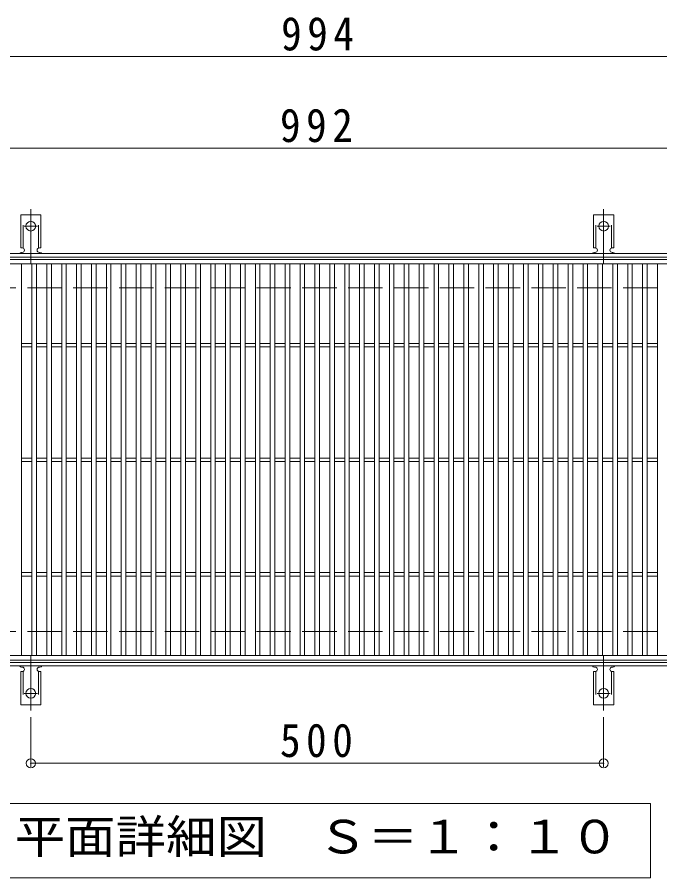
# Model space of a CAD drawing. Units: millimetres, scale not verified. Extents: x -1758 to 1534, y -1365 to 1226.
# Drawn here: x -229 to 332, y 475 to 1226 of the extents above; entities that cross this region are included whole.
import ezdxf
from ezdxf.enums import TextEntityAlignment as Align

# ---------------------------------------------------------------- set-up
doc = ezdxf.new("R2010")
doc.units = ezdxf.units.MM
doc.header["$LTSCALE"] = 10
doc.header["$PDMODE"] = 32
doc.header["$PDSIZE"] = 8
for name, pattern in [('CHAIN2', [12, 9, -1, 1, -1]), ('DASHED2', [3, 2, -1]), ('DASHED3', [4, 3, -1])]:
    doc.linetypes.add(name, pattern=pattern)
for name, color, linetype, lineweight in [('C-1', 2, 'Continuous', 9), ('C-2', 3, 'Continuous', 9), ('C-4', 7, 'Continuous', 9), ('C-5', 7, 'Continuous', 9), ('C-A', 3, 'Continuous', 9)]:
    doc.layers.add(name, color=color, linetype=linetype, lineweight=lineweight)
doc.styles.add('ＭＳ ゴシック', font='')
doc.styles.get('ＭＳ ゴシック').set_extended_font_data('MS Gothic')

msp = doc.modelspace()

# ---------------------------------------------------------------- linework, layer by layer
at = {"layer": 'C-1'}
for p, q in [((689.65, 1019.77), (-615.35, 1019.77)), ((689.65, 1016.77), (-615.35, 1016.77)), ((689.65, 662.77), (-615.35, 662.77)), ((689.65, 659.77), (-615.35, 659.77))]:
    msp.add_line(p, q, dxfattribs=at)
at = {"layer": 'C-1', "linetype": 'DASHED3'}
for p, q in [((689.65, 989.77), (-615.35, 989.77)), ((689.65, 689.77), (-615.35, 689.77))]:
    msp.add_line(p, q, dxfattribs=at)
at = {"layer": 'C-2'}
for p, q in [((-463.35, 1010.77), (528.65, 1010.77)), ((-225.35, 668.77), (-225.35, 1010.77)), ((-216.35, 668.77), (-216.35, 1010.77)), ((-212.35, 668.77), (-212.35, 1010.77)), ((-203.35, 668.77), (-203.35, 1010.77)), ((-199.35, 668.77), (-199.35, 1010.77)), ((-190.35, 668.77), (-190.35, 1010.77)), ((-186.35, 668.77), (-186.35, 1010.77)), ((-177.35, 668.77), (-177.35, 1010.77)), ((-173.35, 668.77), (-173.35, 1010.77)), ((-164.35, 668.77), (-164.35, 1010.77)), ((-160.35, 668.77), (-160.35, 1010.77)), ((-151.35, 668.77), (-151.35, 1010.77)), ((-147.35, 668.77), (-147.35, 1010.77)), ((-138.35, 668.77), (-138.35, 1010.77)), ((-134.35, 668.77), (-134.35, 1010.77)), ((-125.35, 668.77), (-125.35, 1010.77)), ((-121.35, 668.77), (-121.35, 1010.77)), ((-112.35, 668.77), (-112.35, 1010.77)), ((-108.35, 668.77), (-108.35, 1010.77)), ((-99.35, 668.77), (-99.35, 1010.77)), ((-95.35, 668.77), (-95.35, 1010.77)), ((-86.35, 668.77), (-86.35, 1010.77)), ((-82.35, 668.77), (-82.35, 1010.77)), ((-73.35, 668.77), (-73.35, 1010.77)), ((-69.35, 668.77), (-69.35, 1010.77)), ((-60.35, 668.77), (-60.35, 1010.77)), ((-56.35, 668.77), (-56.35, 1010.77)), ((-47.35, 668.77), (-47.35, 1010.77)), ((-43.35, 668.77), (-43.35, 1010.77)), ((-34.35, 668.77), (-34.35, 1010.77)), ((-30.35, 668.77), (-30.35, 1010.77)), ((-21.35, 668.77), (-21.35, 1010.77)), ((-17.35, 668.77), (-17.35, 1010.77)), ((-8.35, 668.77), (-8.35, 1010.77)), ((-4.35, 668.77), (-4.35, 1010.77)), ((4.65, 668.77), (4.65, 1010.77)), ((8.65, 668.77), (8.65, 1010.77)), ((17.65, 668.77), (17.65, 1010.77)), ((21.65, 668.77), (21.65, 1010.77)), ((30.65, 668.77), (30.65, 1010.77)), ((34.65, 668.77), (34.65, 1010.77)), ((43.65, 668.77), (43.65, 1010.77)), ((47.65, 668.77), (47.65, 1010.77)), ((56.65, 668.77), (56.65, 1010.77)), ((60.65, 668.77), (60.65, 1010.77)), ((69.65, 668.77), (69.65, 1010.77)), ((73.65, 668.77), (73.65, 1010.77)), ((82.65, 668.77), (82.65, 1010.77)), ((86.65, 668.77), (86.65, 1010.77)), ((95.65, 668.77), (95.65, 1010.77)), ((99.65, 668.77), (99.65, 1010.77)), ((108.65, 668.77), (108.65, 1010.77)), ((112.65, 668.77), (112.65, 1010.77)), ((121.65, 668.77), (121.65, 1010.77)), ((125.65, 668.77), (125.65, 1010.77)), ((134.65, 668.77), (134.65, 1010.77)), ((138.65, 668.77), (138.65, 1010.77)), ((147.65, 668.77), (147.65, 1010.77)), ((151.65, 668.77), (151.65, 1010.77)), ((160.65, 668.77), (160.65, 1010.77)), ((164.65, 668.77), (164.65, 1010.77)), ((173.65, 668.77), (173.65, 1010.77)), ((177.65, 668.77), (177.65, 1010.77)), ((186.65, 668.77), (186.65, 1010.77)), ((190.65, 668.77), (190.65, 1010.77)), ((199.65, 668.77), (199.65, 1010.77)), ((203.65, 668.77), (203.65, 1010.77)), ((212.65, 668.77), (212.65, 1010.77)), ((216.65, 668.77), (216.65, 1010.77)), ((225.65, 668.77), (225.65, 1010.77)), ((229.65, 668.77), (229.65, 1010.77)), ((238.65, 668.77), (238.65, 1010.77)), ((242.65, 668.77), (242.65, 1010.77)), ((251.65, 668.77), (251.65, 1010.77)), ((255.65, 668.77), (255.65, 1010.77)), ((264.65, 668.77), (264.65, 1010.77)), ((268.65, 668.77), (268.65, 1010.77)), ((277.65, 668.77), (277.65, 1010.77)), ((281.65, 668.77), (281.65, 1010.77)), ((290.65, 668.77), (290.65, 1010.77)), ((294.65, 668.77), (294.65, 1010.77)), ((303.65, 668.77), (303.65, 1010.77)), ((307.65, 668.77), (307.65, 1010.77)), ((316.65, 668.77), (316.65, 1010.77)), ((320.65, 668.77), (320.65, 1010.77)), ((329.65, 668.77), (329.65, 1010.77)), ((-225.35, 941.27), (-216.35, 941.27)), ((-212.35, 941.27), (-203.35, 941.27)), ((-199.35, 941.27), (-190.35, 941.27)), ((-186.35, 941.27), (-177.35, 941.27)), ((-173.35, 941.27), (-164.35, 941.27)), ((-160.35, 941.27), (-151.35, 941.27)), ((-147.35, 941.27), (-138.35, 941.27)), ((-134.35, 941.27), (-125.35, 941.27)), ((-121.35, 941.27), (-112.35, 941.27)), ((-108.35, 941.27), (-99.35, 941.27)), ((-95.35, 941.27), (-86.35, 941.27)), ((-82.35, 941.27), (-73.35, 941.27)), ((-69.35, 941.27), (-60.35, 941.27)), ((-56.35, 941.27), (-47.35, 941.27)), ((-43.35, 941.27), (-34.35, 941.27)), ((-30.35, 941.27), (-21.35, 941.27)), ((-17.35, 941.27), (-8.35, 941.27)), ((-4.35, 941.27), (4.65, 941.27)), ((8.65, 941.27), (17.65, 941.27)), ((21.65, 941.27), (30.65, 941.27)), ((34.65, 941.27), (43.65, 941.27)), ((47.65, 941.27), (56.65, 941.27)), ((60.65, 941.27), (69.65, 941.27)), ((73.65, 941.27), (82.65, 941.27)), ((86.65, 941.27), (95.65, 941.27)), ((99.65, 941.27), (108.65, 941.27)), ((112.65, 941.27), (121.65, 941.27)), ((125.65, 941.27), (134.65, 941.27)), ((138.65, 941.27), (147.65, 941.27)), ((151.65, 941.27), (160.65, 941.27)), ((164.65, 941.27), (173.65, 941.27)), ((177.65, 941.27), (186.65, 941.27)), ((190.65, 941.27), (199.65, 941.27)), ((203.65, 941.27), (212.65, 941.27)), ((216.65, 941.27), (225.65, 941.27)), ((229.65, 941.27), (238.65, 941.27)), ((242.65, 941.27), (251.65, 941.27)), ((255.65, 941.27), (264.65, 941.27)), ((268.65, 941.27), (277.65, 941.27)), ((281.65, 941.27), (290.65, 941.27)), ((294.65, 941.27), (303.65, 941.27)), ((307.65, 941.27), (316.65, 941.27)), ((320.65, 941.27), (329.65, 941.27)), ((-225.35, 938.27), (-216.35, 938.27)), ((-212.35, 938.27), (-203.35, 938.27)), ((-199.35, 938.27), (-190.35, 938.27)), ((-186.35, 938.27), (-177.35, 938.27)), ((-173.35, 938.27), (-164.35, 938.27)), ((-160.35, 938.27), (-151.35, 938.27)), ((-147.35, 938.27), (-138.35, 938.27)), ((-134.35, 938.27), (-125.35, 938.27)), ((-121.35, 938.27), (-112.35, 938.27)), ((-108.35, 938.27), (-99.35, 938.27)), ((-95.35, 938.27), (-86.35, 938.27)), ((-82.35, 938.27), (-73.35, 938.27)), ((-69.35, 938.27), (-60.35, 938.27)), ((-56.35, 938.27), (-47.35, 938.27)), ((-43.35, 938.27), (-34.35, 938.27)), ((-30.35, 938.27), (-21.35, 938.27)), ((-17.35, 938.27), (-8.35, 938.27)), ((-4.35, 938.27), (4.65, 938.27)), ((8.65, 938.27), (17.65, 938.27)), ((21.65, 938.27), (30.65, 938.27)), ((34.65, 938.27), (43.65, 938.27)), ((47.65, 938.27), (56.65, 938.27)), ((60.65, 938.27), (69.65, 938.27)), ((73.65, 938.27), (82.65, 938.27)), ((86.65, 938.27), (95.65, 938.27)), ((99.65, 938.27), (108.65, 938.27)), ((112.65, 938.27), (121.65, 938.27)), ((125.65, 938.27), (134.65, 938.27)), ((138.65, 938.27), (147.65, 938.27)), ((151.65, 938.27), (160.65, 938.27)), ((164.65, 938.27), (173.65, 938.27)), ((177.65, 938.27), (186.65, 938.27)), ((190.65, 938.27), (199.65, 938.27)), ((203.65, 938.27), (212.65, 938.27)), ((216.65, 938.27), (225.65, 938.27)), ((229.65, 938.27), (238.65, 938.27)), ((242.65, 938.27), (251.65, 938.27)), ((255.65, 938.27), (264.65, 938.27)), ((268.65, 938.27), (277.65, 938.27)), ((281.65, 938.27), (290.65, 938.27)), ((294.65, 938.27), (303.65, 938.27)), ((307.65, 938.27), (316.65, 938.27)), ((320.65, 938.27), (329.65, 938.27)), ((-225.35, 841.27), (-216.35, 841.27)), ((-225.35, 838.27), (-216.35, 838.27)), ((-212.35, 841.27), (-203.35, 841.27)), ((-212.35, 838.27), (-203.35, 838.27)), ((-199.35, 841.27), (-190.35, 841.27)), ((-199.35, 838.27), (-190.35, 838.27)), ((-186.35, 841.27), (-177.35, 841.27)), ((-186.35, 838.27), (-177.35, 838.27)), ((-173.35, 841.27), (-164.35, 841.27)), ((-173.35, 838.27), (-164.35, 838.27)), ((-160.35, 841.27), (-151.35, 841.27)), ((-160.35, 838.27), (-151.35, 838.27)), ((-147.35, 841.27), (-138.35, 841.27)), ((-147.35, 838.27), (-138.35, 838.27)), ((-134.35, 841.27), (-125.35, 841.27)), ((-134.35, 838.27), (-125.35, 838.27)), ((-121.35, 841.27), (-112.35, 841.27)), ((-121.35, 838.27), (-112.35, 838.27)), ((-108.35, 841.27), (-99.35, 841.27)), ((-108.35, 838.27), (-99.35, 838.27)), ((-95.35, 841.27), (-86.35, 841.27)), ((-95.35, 838.27), (-86.35, 838.27)), ((-82.35, 841.27), (-73.35, 841.27)), ((-82.35, 838.27), (-73.35, 838.27)), ((-69.35, 841.27), (-60.35, 841.27)), ((-69.35, 838.27), (-60.35, 838.27)), ((-56.35, 841.27), (-47.35, 841.27)), ((-56.35, 838.27), (-47.35, 838.27)), ((-43.35, 841.27), (-34.35, 841.27)), ((-43.35, 838.27), (-34.35, 838.27)), ((-30.35, 841.27), (-21.35, 841.27)), ((-30.35, 838.27), (-21.35, 838.27)), ((-17.35, 841.27), (-8.35, 841.27)), ((-17.35, 838.27), (-8.35, 838.27)), ((-4.35, 841.27), (4.65, 841.27)), ((-4.35, 838.27), (4.65, 838.27)), ((8.65, 841.27), (17.65, 841.27)), ((8.65, 838.27), (17.65, 838.27)), ((21.65, 841.27), (30.65, 841.27)), ((21.65, 838.27), (30.65, 838.27)), ((34.65, 841.27), (43.65, 841.27)), ((34.65, 838.27), (43.65, 838.27)), ((47.65, 841.27), (56.65, 841.27)), ((47.65, 838.27), (56.65, 838.27)), ((60.65, 841.27), (69.65, 841.27)), ((60.65, 838.27), (69.65, 838.27)), ((73.65, 841.27), (82.65, 841.27)), ((73.65, 838.27), (82.65, 838.27)), ((86.65, 841.27), (95.65, 841.27)), ((86.65, 838.27), (95.65, 838.27)), ((99.65, 841.27), (108.65, 841.27)), ((99.65, 838.27), (108.65, 838.27)), ((112.65, 841.27), (121.65, 841.27)), ((112.65, 838.27), (121.65, 838.27)), ((125.65, 841.27), (134.65, 841.27)), ((125.65, 838.27), (134.65, 838.27)), ((138.65, 841.27), (147.65, 841.27)), ((138.65, 838.27), (147.65, 838.27)), ((151.65, 841.27), (160.65, 841.27)), ((151.65, 838.27), (160.65, 838.27)), ((164.65, 841.27), (173.65, 841.27)), ((164.65, 838.27), (173.65, 838.27)), ((177.65, 841.27), (186.65, 841.27)), ((177.65, 838.27), (186.65, 838.27)), ((190.65, 841.27), (199.65, 841.27)), ((190.65, 838.27), (199.65, 838.27)), ((203.65, 841.27), (212.65, 841.27)), ((203.65, 838.27), (212.65, 838.27)), ((216.65, 841.27), (225.65, 841.27)), ((216.65, 838.27), (225.65, 838.27)), ((229.65, 841.27), (238.65, 841.27)), ((229.65, 838.27), (238.65, 838.27)), ((242.65, 841.27), (251.65, 841.27)), ((242.65, 838.27), (251.65, 838.27)), ((255.65, 841.27), (264.65, 841.27)), ((255.65, 838.27), (264.65, 838.27)), ((268.65, 841.27), (277.65, 841.27)), ((268.65, 838.27), (277.65, 838.27)), ((281.65, 841.27), (290.65, 841.27)), ((281.65, 838.27), (290.65, 838.27)), ((294.65, 841.27), (303.65, 841.27)), ((294.65, 838.27), (303.65, 838.27)), ((307.65, 841.27), (316.65, 841.27)), ((307.65, 838.27), (316.65, 838.27)), ((320.65, 841.27), (329.65, 841.27)), ((320.65, 838.27), (329.65, 838.27)), ((-225.35, 741.27), (-216.35, 741.27)), ((-225.35, 738.27), (-216.35, 738.27)), ((-212.35, 741.27), (-203.35, 741.27)), ((-212.35, 738.27), (-203.35, 738.27)), ((-199.35, 741.27), (-190.35, 741.27)), ((-199.35, 738.27), (-190.35, 738.27)), ((-186.35, 741.27), (-177.35, 741.27)), ((-186.35, 738.27), (-177.35, 738.27)), ((-173.35, 741.27), (-164.35, 741.27)), ((-173.35, 738.27), (-164.35, 738.27)), ((-160.35, 741.27), (-151.35, 741.27)), ((-160.35, 738.27), (-151.35, 738.27)), ((-147.35, 741.27), (-138.35, 741.27)), ((-147.35, 738.27), (-138.35, 738.27)), ((-134.35, 741.27), (-125.35, 741.27)), ((-134.35, 738.27), (-125.35, 738.27)), ((-121.35, 741.27), (-112.35, 741.27)), ((-121.35, 738.27), (-112.35, 738.27)), ((-108.35, 741.27), (-99.35, 741.27)), ((-108.35, 738.27), (-99.35, 738.27)), ((-95.35, 741.27), (-86.35, 741.27)), ((-95.35, 738.27), (-86.35, 738.27)), ((-82.35, 741.27), (-73.35, 741.27)), ((-82.35, 738.27), (-73.35, 738.27)), ((-69.35, 741.27), (-60.35, 741.27)), ((-69.35, 738.27), (-60.35, 738.27)), ((-56.35, 741.27), (-47.35, 741.27)), ((-56.35, 738.27), (-47.35, 738.27)), ((-43.35, 741.27), (-34.35, 741.27)), ((-43.35, 738.27), (-34.35, 738.27)), ((-30.35, 741.27), (-21.35, 741.27)), ((-30.35, 738.27), (-21.35, 738.27)), ((-17.35, 741.27), (-8.35, 741.27)), ((-17.35, 738.27), (-8.35, 738.27)), ((-4.35, 741.27), (4.65, 741.27)), ((-4.35, 738.27), (4.65, 738.27)), ((8.65, 741.27), (17.65, 741.27)), ((8.65, 738.27), (17.65, 738.27)), ((21.65, 741.27), (30.65, 741.27)), ((21.65, 738.27), (30.65, 738.27)), ((34.65, 741.27), (43.65, 741.27)), ((34.65, 738.27), (43.65, 738.27)), ((47.65, 741.27), (56.65, 741.27)), ((47.65, 738.27), (56.65, 738.27)), ((60.65, 741.27), (69.65, 741.27)), ((60.65, 738.27), (69.65, 738.27)), ((73.65, 741.27), (82.65, 741.27)), ((73.65, 738.27), (82.65, 738.27)), ((86.65, 741.27), (95.65, 741.27)), ((86.65, 738.27), (95.65, 738.27)), ((99.65, 741.27), (108.65, 741.27)), ((99.65, 738.27), (108.65, 738.27)), ((112.65, 741.27), (121.65, 741.27)), ((112.65, 738.27), (121.65, 738.27)), ((125.65, 741.27), (134.65, 741.27)), ((125.65, 738.27), (134.65, 738.27)), ((138.65, 741.27), (147.65, 741.27)), ((138.65, 738.27), (147.65, 738.27)), ((151.65, 741.27), (160.65, 741.27)), ((151.65, 738.27), (160.65, 738.27)), ((164.65, 741.27), (173.65, 741.27)), ((164.65, 738.27), (173.65, 738.27)), ((177.65, 741.27), (186.65, 741.27)), ((177.65, 738.27), (186.65, 738.27)), ((190.65, 741.27), (199.65, 741.27)), ((190.65, 738.27), (199.65, 738.27)), ((203.65, 741.27), (212.65, 741.27)), ((203.65, 738.27), (212.65, 738.27)), ((216.65, 741.27), (225.65, 741.27)), ((216.65, 738.27), (225.65, 738.27)), ((229.65, 741.27), (238.65, 741.27)), ((229.65, 738.27), (238.65, 738.27)), ((242.65, 741.27), (251.65, 741.27)), ((242.65, 738.27), (251.65, 738.27)), ((255.65, 741.27), (264.65, 741.27)), ((255.65, 738.27), (264.65, 738.27)), ((268.65, 741.27), (277.65, 741.27)), ((268.65, 738.27), (277.65, 738.27)), ((281.65, 741.27), (290.65, 741.27)), ((281.65, 738.27), (290.65, 738.27)), ((294.65, 741.27), (303.65, 741.27)), ((294.65, 738.27), (303.65, 738.27)), ((307.65, 741.27), (316.65, 741.27)), ((307.65, 738.27), (316.65, 738.27)), ((320.65, 741.27), (329.65, 741.27)), ((320.65, 738.27), (329.65, 738.27)), ((528.65, 668.77), (-463.35, 668.77)), ((528.65, 664.77), (-463.35, 664.77))]:
    msp.add_line(p, q, dxfattribs=at)
msp.add_lwpolyline([(-463.35, 664.77), (-463.35, 1014.77), (528.65, 1014.77)], dxfattribs=at)
at = {"layer": 'C-4'}
for p, q in [((-615.35, 1191.77), (689.65, 1191.77)), ((-615.35, 1111.77), (689.65, 1111.77)), ((-217.35, 615.05), (-217.35, 571.77)), ((282.65, 615.05), (282.65, 571.77)), ((-217.35, 574.77), (282.65, 574.77))]:
    msp.add_line(p, q, dxfattribs=at)
for p in [(-217.35, 574.77), (282.65, 574.77)]:
    msp.add_point(p, dxfattribs=at)
at = {"layer": 'C-5'}
msp.add_lwpolyline([(-251.35, 474.77), (-251.35, 539.77), (323.65, 539.77), (323.65, 474.77)], close=True, dxfattribs=at)
at = {"layer": 'C-A'}
for p, q in [((-226.1, 1024.77), (-226.1, 1053.77)), ((-208.6, 1053.77), (-226.1, 1053.77)), ((-208.6, 1024.77), (-208.6, 1053.77)), ((273.9, 1024.77), (273.9, 1053.77)), ((291.4, 1053.77), (273.9, 1053.77)), ((291.4, 1024.77), (291.4, 1053.77)), ((-226.1, 1024.77), (-224.85, 1024.77)), ((-208.6, 1024.77), (-209.85, 1024.77)), ((273.9, 1024.77), (275.15, 1024.77)), ((291.4, 1024.77), (290.15, 1024.77)), ((-225.35, 1020.77), (-224.85, 1020.77)), ((-209.86, 1020.77), (-209.34, 1020.77)), ((274.65, 1020.77), (275.15, 1020.77)), ((290.14, 1020.77), (290.66, 1020.77)), ((-226.1, 654.77), (-224.85, 654.77)), ((-226.1, 654.77), (-226.1, 625.77)), ((-225.35, 658.77), (-224.85, 658.77)), ((-209.86, 658.77), (-209.34, 658.77)), ((-208.6, 654.77), (-209.85, 654.77)), ((-208.6, 654.77), (-208.6, 625.77)), ((273.9, 654.77), (275.15, 654.77)), ((273.9, 654.77), (273.9, 625.77)), ((274.65, 658.77), (275.15, 658.77)), ((290.14, 658.77), (290.66, 658.77)), ((291.4, 654.77), (290.15, 654.77)), ((291.4, 654.77), (291.4, 625.77)), ((-208.6, 625.77), (-226.1, 625.77)), ((291.4, 625.77), (273.9, 625.77))]:
    msp.add_line(p, q, dxfattribs=at)
at = {"layer": 'C-A', "linetype": 'DASHED2'}
for p, q in [((-224.1, 1024.62), (-224.1, 1053.77)), ((-210.6, 1024.62), (-210.6, 1053.77)), ((275.9, 1024.62), (275.9, 1053.77)), ((289.4, 1024.62), (289.4, 1053.77)), ((-224.1, 654.91), (-224.1, 625.77)), ((-210.6, 654.91), (-210.6, 625.77)), ((275.9, 654.91), (275.9, 625.77)), ((289.4, 654.91), (289.4, 625.77))]:
    msp.add_line(p, q, dxfattribs=at)
at = {"layer": 'C-A', "color": 7, "linetype": 'CHAIN2'}
for p, q in [((-217.35, 1011.3), (-217.35, 1058.7)), ((282.65, 1011.3), (282.65, 1058.7)), ((-223.13, 1043.77), (-211.58, 1043.77)), ((276.87, 1043.77), (288.42, 1043.77)), ((-217.35, 668.24), (-217.35, 620.84)), ((282.65, 668.24), (282.65, 620.84)), ((-223.13, 635.77), (-211.58, 635.77)), ((276.87, 635.77), (288.42, 635.77))]:
    msp.add_line(p, q, dxfattribs=at)
at = {"layer": 'C-A'}
for centre in [(-217.35, 1043.77), (282.65, 1043.77), (-217.35, 635.77), (282.65, 635.77)]:
    msp.add_circle(centre, 4.25, dxfattribs=at)
for centre, start, end in [((-224.85, 1022.77), 270, 90), ((-209.85, 1022.77), 90, 269.8667), ((275.15, 1022.77), 270, 90), ((290.15, 1022.77), 90, 269.8667), ((-225.35, 1018.77), 90.27596, 150.00047), ((-209.35, 1018.77), 29.99927, 89.75836), ((274.65, 1018.77), 90.27596, 150.00047), ((290.65, 1018.77), 29.99927, 89.75836), ((-225.35, 660.77), 209.99951, 269.72403), ((-224.85, 656.77), 270, 90), ((-209.85, 656.77), 90.13329, 270), ((-209.35, 660.77), 270.24162, 330.00072), ((274.65, 660.77), 209.99951, 269.72403), ((275.15, 656.77), 270, 90), ((290.15, 656.77), 90.13329, 270), ((290.65, 660.77), 270.24162, 330.00072)]:
    msp.add_arc(centre, 2, start, end, dxfattribs=at)

# ---------------------------------------------------------------- texts
at = {"layer": 'C-4', "color": 2, "char_height": 29.33, "attachment_point": 7, "style": 'ＭＳ ゴシック'}
for s, insert in [('\\T1.27;\\W0.9;994', (1.15, 1196.77)), ('\\T1.27;\\W0.9;992', (0.15, 1116.77)), ('\\T1.27;\\W0.9;500', (0.15, 579.77))]:
    msp.add_mtext(s, dxfattribs=dict(at, insert=insert))
at = {"layer": 'C-5', "color": 2, "style": 'ＭＳ ゴシック', "width": 1.1}
msp.add_text('平面詳細図\u3000Ｓ＝１：１０', height=29.33, dxfattribs=at).set_placement((-231.35, 487.27), align=Align.BOTTOM_LEFT)

doc.saveas('drawing.dxf')
